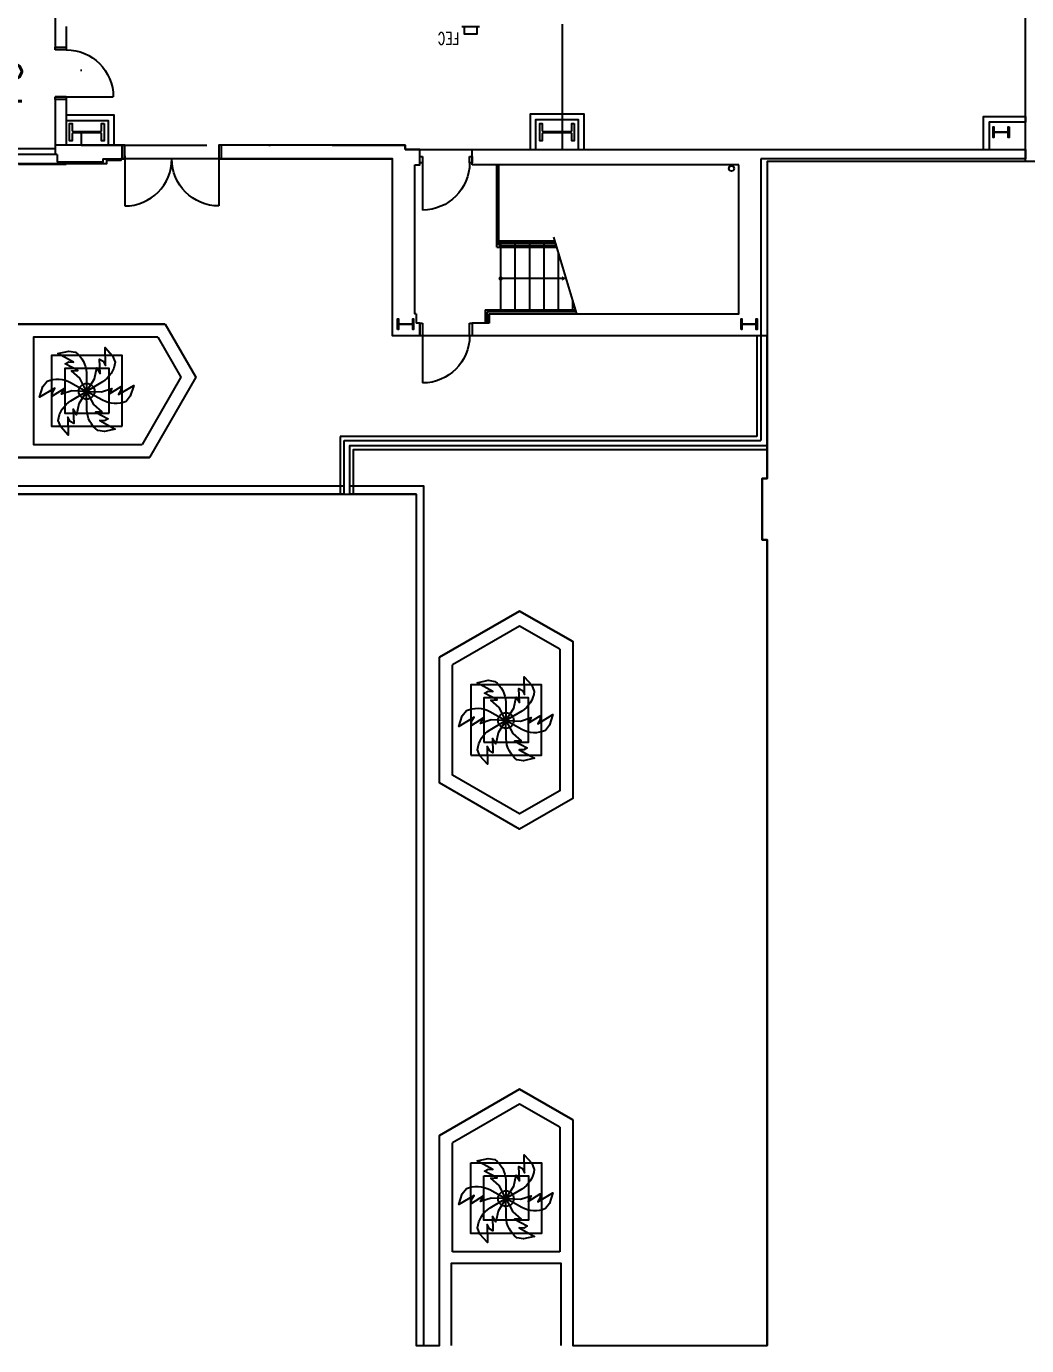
# Model space of a CAD drawing. Extents: x -13345 to 10098, y -1643 to 9113.
# Drawn here: x -10108 to -9342, y -814 to 196 of the extents above; entities that cross this region are included whole.
import ezdxf
from ezdxf.enums import TextEntityAlignment as Align

# ---------------------------------------------------------------- set-up
doc = ezdxf.new("R2010")
doc.units = 0
doc.header["$LTSCALE"] = 192
doc.header["$MEASUREMENT"] = 0
doc.linetypes.add('DASHDOT', pattern=[1, 0.5, -0.25, 0, -0.25])
doc.linetypes.add('DASHED2', pattern=[0.375, 0.25, -0.125])
doc.layers.get('0').update_dxf_attribs({"linetype": 'CONTINUOUS'})
doc.layers.get('DEFPOINTS').update_dxf_attribs({"linetype": 'CONTINUOUS'})
for name, color, linetype in [('ARCH-DOORS-EXTERIOR', 7, 'CONTINUOUS'), ('ARCH-DOORS-INTERIOR', 7, 'CONTINUOUS'), ('ARCH-FEATURES', 2, 'CONTINUOUS'), ('ARCH-OPENINGS-BELOW', 1, 'CONTINUOUS'), ('ARCH-SITE-MISC', 8, 'CONTINUOUS'), ('ARCH-WALLS-EXTERIOR', 5, 'CONTINUOUS'), ('ARCH-WALLS-INTERIOR', 1, 'CONTINUOUS'), ('DIMENSIONS-TENANT', 7, 'CONTINUOUS'), ('EXPANSION-JOINT', 1, 'CONTINUOUS'), ('M-MEZZANINE-ZZZ', 254, 'DASHDOT'), ('STRUCTURAL-COLUMNS', 3, 'CONTINUOUS'), ('TENANT-STOREFRONT-LEASELINE', 3, 'DASHED2')]:
    doc.layers.add(name, color=color, linetype=linetype)
doc.layers.add('COMMON AREA FILL', color=7, linetype='CONTINUOUS', true_color=0xdedede)
doc.styles.add('Imperial_1-001', font='romans.shx', dxfattribs={"width": 0.75, "height": 0.09375})
doc.styles.get("Standard").update_dxf_attribs({"font": 'txt.shx', "width": 0.75})
doc.dimstyles.new('LP-SP-MP (without ticks)', dxfattribs={"dimscale": 0, "dimtxt": 36, "dimasz": 12, "dimexe": 8, "dimexo": 8, "dimgap": 8, "dimtad": 1, "dimdec": 0, "dimrnd": 0.0625, "dimzin": 3, "dimdsep": 46, "dimlunit": 4, "dimtxsty": 'Standard', "dimblk1": 'OBLIQUE', "dimblk2": 'OBLIQUE', "dimsah": 1, "dimcen": 0.5, "dimse1": 1, "dimse2": 1, "dimsd1": 1, "dimsd2": 1, "dimclrt": 256, "dimadec": 0, "dimazin": 0, "dimtfac": 6, "dimtdec": 0, "dimtofl": 0, "dimtmove": 0, "dimatfit": 3, "dimldrblk": 'OBLIQUE', "dimfxl": 1, "dimfrac": 2, "dimtolj": 1, "dimtzin": 3, "dimarcsym": 0})

# ---------------------------------------------------------------- blocks, each defined once
blk = doc.blocks.new('W12x50')
at = {"flags": 128}
blk.add_lwpolyline([(-4, 6.1), (4, 6.1), (4, 5.5), (0.9, 5.5, 0.414214), (0.2, 4.7), (0.2, -4.7, 0.414214), (0.9, -5.5), (4, -5.5), (4, -6.1), (-4, -6.1), (-4, -5.5), (-0.9, -5.5, 0.414214), (-0.2, -4.7), (-0.2, 4.7, 0.414214), (-0.9, 5.5), (-4, 5.5)], format="xyb", close=True, dxfattribs=at)
blk = doc.blocks.new('051200_179')
at = {"flags": 128}
blk.add_lwpolyline([(-6.6, 13.2), (6.6, 13.2), (6.6, 11.3), (1.3, 11.3, 0.414214), (0.5, 10.5), (0.5, -10.5, 0.414214), (1.3, -11.3), (6.6, -11.3), (6.6, -13.2), (-6.6, -13.2), (-6.6, -11.3), (-1.3, -11.3, 0.414214), (-0.5, -10.5), (-0.5, 10.5, 0.414214), (-1.3, 11.3), (-6.6, 11.3)], format="xyb", close=True, dxfattribs=at)
blk = doc.blocks.new('W-Wide Flange-Column - W24X250-1719972-Mall Level - Framing Plan')
at = {"layer": 'STRUCTURAL-COLUMNS'}
blk.add_blockref('051200_179', (0, 0), dxfattribs=at)
blk = doc.blocks.new('W-Wide Flange-Column - W12X50-1719973-Mall Level - Framing Plan')
at = {"layer": 'STRUCTURAL-COLUMNS'}
blk.add_blockref('W12x50', (0, 0), dxfattribs=at)
blk = doc.blocks.new('pp0002$0$329343_02')
at = {"flags": 128}
for points in [[(-36.8, 41.6), (0, 0), (-11.2, 43.1), (-7.4, 76.6), (-22.3, 64.1), (-7.4, 104.7), (-19.6, 102), (-29.6, 92.1), (-12.2, 143), (-41.7, 126.2), (-54.6, 110.3), (-54.6, 110.3, 0.229515), (-36.8, 41.6)], [(17.6, 52.6), (0, 0), (31.7, 31.2), (62.6, 44.7), (44.4, 51.4), (87, 58.8), (78.5, 68), (65, 71.7), (117.7, 82.1), (88.4, 99.2), (68.3, 102.4), (68.3, 102.4, 0.229515), (17.6, 52.6)], [(-54.4, -11), (0, 0), (-42.9, 11.9), (-70.1, 31.8), (-66.7, 12.8), (-94.4, 45.9), (-98.1, 34), (-94.6, 20.4), (-129.9, 60.9), (-130.1, 27), (-122.8, 7.9), (-122.8, 7.9, 0.229515), (-54.4, -11)], [(-17.6, -52.6), (0, 0), (-31.7, -31.2), (-62.6, -44.7), (-44.4, -51.4), (-87, -58.8), (-78.5, -68), (-65, -71.7), (-117.7, -82.1), (-88.4, -99.2), (-68.3, -102.4), (-68.3, -102.4, 0.229515), (-17.6, -52.6)], [(54.4, 11), (0, 0), (42.9, -11.9), (70.1, -31.8), (66.7, -12.8), (94.4, -45.9), (98.1, -34), (94.6, -20.4), (129.9, -60.9), (130.1, -27), (122.8, -7.9), (122.8, -7.9, 0.229515), (54.4, 11)], [(36.8, -41.6), (0, 0), (11.2, -43.1), (7.4, -76.6), (22.3, -64.1), (7.4, -104.7), (19.6, -102), (29.6, -92.1), (12.2, -143), (41.7, -126.2), (54.6, -110.3), (54.6, -110.3, 0.229515), (36.8, -41.6)]]:
    blk.add_lwpolyline(points, format="xyb", close=True, dxfattribs=at)
blk = doc.blocks.new('*U361')
at = {"flags": 128}
for points in [[(0.7, 0), (-12.8, 0)], [(-10.8, 0), (-10.8, 6), (-1.3, 6), (-1.3, 0)]]:
    blk.add_lwpolyline(points, dxfattribs=at)
at = {"style": 'Imperial_1-001', "width": 0.75}
blk.add_text('FEC', height=9, dxfattribs=at).set_placement((11, 9.3), align=Align.MIDDLE_CENTER)
blk = doc.blocks.new('ZPT56I_1')
at = {"layer": 'ARCH-FEATURES'}
h = blk.add_hatch(color=256, dxfattribs=at)
edge = h.paths.add_edge_path()
edge.add_arc((0, 0), 0.0352, 0, 360)
blk = doc.blocks.new('ZAT56I_2')
at = {"layer": 'ARCH-FEATURES', "extrusion": (0, 0, -1)}
blk.add_hatch(color=256, dxfattribs=at).paths.add_polyline_path([(-0.059, -0.035), (-0.066, -0.022), (-0.031, 0), (-0.066, 0.022), (-0.059, 0.035), (0, 0)])
blk = doc.blocks.new('*D418')
at = {"layer": 'DEFPOINTS', "color": 0, "transparency": 16777216}
for p in [(-10077.7, 136.9), (-10402.4, 90.2), (-10077.7, 90.2)]:
    blk.add_point(p, dxfattribs=at)
at = {"layer": 'DIMENSIONS-TENANT', "transparency": 16777216, "insert": (-10240, 162.9), "char_height": 36, "attachment_point": 5}
blk.add_mtext('\\A1;27\'-1"', dxfattribs=at)
blk = doc.blocks.new('_OBLIQUE')
at = {"color": 0, "linetype": 'ByBlock'}
blk.add_line((-0.5, -0.5), (0.5, 0.5), dxfattribs=at)
blk = doc.blocks.new('*D420')
at = {"layer": 'DEFPOINTS', "color": 0, "transparency": 16777216}
for p in [(-10103.8, 291.3), (-10058.3, 291.3), (-10077.7, 90.2)]:
    blk.add_point(p, dxfattribs=at)
at = {"layer": 'DIMENSIONS-TENANT', "transparency": 16777216, "insert": (-10129.8, 190.7), "char_height": 36, "attachment_point": 5, "rotation": 90}
blk.add_mtext('\\A1;16\'-9"', dxfattribs=at)

msp = doc.modelspace()

# ---------------------------------------------------------------- linework, layer by layer
at = {"layer": 'ARCH-DOORS-EXTERIOR'}
for p, q in [((-10032.9, 96.8), (-10032.9, 58.3)), ((-9960.9, 96.8), (-9960.9, 58.3))]:
    msp.add_line(p, q, dxfattribs=at)
at = {"layer": 'ARCH-DOORS-EXTERIOR', "flags": 128}
for points in [[(-10032.9, 104.8), (-10034.9, 104.8), (-10034.9, 94.3), (-10032.9, 94.3)], [(-9958.9, 104.8), (-9960.9, 104.8), (-9960.9, 94.3), (-9958.9, 94.3)]]:
    msp.add_lwpolyline(points, close=True, dxfattribs=at)
at = {"layer": 'ARCH-DOORS-EXTERIOR'}
msp.add_arc((-10032.9, 94.3), 36, 270, 360, dxfattribs=at)
at = {"layer": 'ARCH-DOORS-EXTERIOR', "extrusion": (0, 0, -1)}
msp.add_arc((9960.9, 94.3), 36, 270, 360, dxfattribs=at)
at = {"layer": 'ARCH-DOORS-INTERIOR'}
for p, q in [((-10086.2, 177.8), (-10086.2, 179.8)), ((-10086.2, 179.8), (-10077.7, 179.8)), ((-10077.7, 177.8), (-10086.2, 177.8)), ((-10077.7, 179.8), (-10077.7, 177.8)), ((-10086.2, 139.8), (-10086.2, 141.8)), ((-10086.2, 141.8), (-10077.7, 141.8)), ((-10077.7, 141.8), (-10041.7, 141.8)), ((-10077.7, 141.8), (-10077.7, 139.8)), ((-10077.7, 139.8), (-10086.2, 139.8)), ((-9806.9, 96.2), (-9804.9, 96.2)), ((-9806.9, 91.2), (-9806.9, 96.2)), ((-9804.9, 91.2), (-9806.9, 91.2)), ((-9804.9, 96.2), (-9804.9, 91.2)), ((-9804.9, 91.2), (-9804.9, 55.2)), ((-9768.9, 96.2), (-9766.9, 96.2)), ((-9768.9, 91.2), (-9768.9, 96.2)), ((-9766.9, 91.2), (-9768.9, 91.2)), ((-9766.9, 96.2), (-9766.9, 91.2)), ((-9806.9, -31.5), (-9804.9, -31.5)), ((-9806.9, -41.2), (-9806.9, -31.5)), ((-9804.9, -31.5), (-9804.9, -41.2)), ((-9768.9, -31.5), (-9766.9, -31.5)), ((-9768.9, -41.2), (-9768.9, -31.5)), ((-9766.9, -31.5), (-9766.9, -41.2)), ((-9804.9, -41.2), (-9806.9, -41.2)), ((-9804.9, -41.2), (-9804.9, -77.2)), ((-9766.9, -41.2), (-9768.9, -41.2))]:
    msp.add_line(p, q, dxfattribs=at)
at = {"layer": 'ARCH-DOORS-INTERIOR', "extrusion": (0, 0, -1)}
for centre, start, end in [((10077.7, 141.8), 90, 180), ((9804.9, 91.2), 180, 270), ((9804.9, -41.2), 180, 270)]:
    msp.add_arc(centre, 36, start, end, dxfattribs=at)
at = {"layer": 'ARCH-FEATURES'}
for p, q in [((-9748.1, 26.8), (-9748.1, 89.8)), ((-9746.6, 28.3), (-9746.6, 89.8)), ((-9703.7, 31.3), (-9746.6, 31.3)), ((-9704.7, 34.4), (-9687.1, -24.2)), ((-9748.1, 26.8), (-9702.4, 26.8)), ((-9703.3, 29.8), (-9746.6, 29.8)), ((-9746.6, 28.3), (-9702.8, 28.3)), ((-9745.1, 28.3), (-9745.1, 29.8)), ((-9744.9, -21.2), (-9744.9, 26.8)), ((-9733.9, 28.3), (-9733.9, 29.8)), ((-9733.9, -21.2), (-9733.9, 26.8)), ((-9722.9, 28.3), (-9722.9, 29.8)), ((-9722.9, -21.2), (-9722.9, 26.8)), ((-9711.9, 28.3), (-9711.9, 29.8)), ((-9711.9, -21.2), (-9711.9, 26.8)), ((-9700.9, -21.2), (-9700.9, 21.9)), ((-9689.9, -21.2), (-9689.9, -14.7)), ((-9756.9, -21.2), (-9756.9, -31.5)), ((-9687.5, -22.7), (-9755.4, -22.7)), ((-9755.4, -22.7), (-9755.4, -31.5))]:
    msp.add_line(p, q, dxfattribs=at)
at = {"layer": 'ARCH-FEATURES', "flags": 128}
for points in [[(-9695.2, 2.8), (-9744.9, 2.8)], [(-9756.9, -21.2), (-9688, -21.2)]]:
    msp.add_lwpolyline(points, dxfattribs=at)
at = {"layer": 'ARCH-FEATURES'}
for points in [[(-10001.9, -32.2), (-10481.9, -32.2), (-10505.4, -72.8), (-10469.9, -134.2), (-10013.9, -134.2)], [(-10001.9, -32.2), (-9978.5, -72.8), (-10013.9, -134.2)], [(-10007.7, -42.2), (-10102.9, -42.2), (-10102.9, -124.2), (-10019.7, -124.2)], [(-10007.7, -42.2), (-9990, -72.8), (-10019.7, -124.2)], [(-9689.9, -275.2), (-9730.6, -251.8), (-9791.9, -287.2)], [(-9699.9, -281), (-9730.6, -263.3), (-9781.9, -293)], [(-9689.9, -275.2), (-9689.9, -395.2), (-9730.6, -418.7), (-9791.9, -383.2), (-9791.9, -287.2)], [(-9699.9, -281), (-9699.9, -389.5), (-9730.6, -407.1), (-9781.9, -377.5), (-9781.9, -293)], [(-9689.9, -641.2), (-9730.6, -617.8), (-9791.9, -653.2)], [(-9699.9, -647), (-9730.6, -629.3), (-9781.9, -659)], [(-9689.9, -641.2), (-9689.9, -814.1)], [(-9791.9, -814.1), (-9791.9, -653.2)], [(-9699.9, -647), (-9699.9, -742.2)], [(-9781.9, -742.2), (-9781.9, -659)], [(-9699.9, -742.2), (-9781.9, -742.2)]]:
    msp.add_lwpolyline(points, dxfattribs=at)
for points in [[(-10034.9, -110.2), (-10034.9, -56.2), (-10088.9, -56.2), (-10088.9, -110.2)], [(-10044.9, -100.2), (-10044.9, -66.2), (-10078.9, -66.2), (-10078.9, -100.2)], [(-9767.9, -362.2), (-9713.9, -362.2), (-9713.9, -308.2), (-9767.9, -308.2)], [(-9757.9, -352.2), (-9723.9, -352.2), (-9723.9, -318.2), (-9757.9, -318.2)], [(-9767.9, -674.2), (-9713.9, -674.2), (-9713.9, -728.2), (-9767.9, -728.2)], [(-9757.9, -684.2), (-9723.9, -684.2), (-9723.9, -718.2), (-9757.9, -718.2)]]:
    msp.add_lwpolyline(points, close=True, dxfattribs=at)
for centre, radius in [((-9568.4, 87), 2), ((-10062.1, -83.6), 6), ((-9741.1, -335.6), 6), ((-9741.1, -701.6), 6)]:
    msp.add_circle(centre, radius, dxfattribs=at)
at = {"layer": 'ARCH-OPENINGS-BELOW'}
msp.add_lwpolyline([(-9698.9, -814.1), (-9698.9, -751.2), (-9782.9, -751.2), (-9782.9, -814.1)], dxfattribs=at)
at = {"layer": 'ARCH-SITE-MISC'}
msp.add_line((-9809.9, -162.2), (-9809.9, -814.1), dxfattribs=at)
for points in [[(-9864.9, -156.2), (-10478.9, -156.2)], [(-9803.9, -814.1), (-9803.9, -156.2), (-9860.9, -156.2)], [(-9809.9, -162.2), (-9860.9, -162.2)]]:
    msp.add_lwpolyline(points, dxfattribs=at)
msp.add_lwpolyline([(-9864.9, -162.2), (-11165.9, -162.2), (-11165.9, -348.2, -0.414214), (-11195.9, -378.2), (-11679.9, -378.2)], format="xyb", dxfattribs=at)
at = {"layer": 'ARCH-WALLS-EXTERIOR'}
for p, q in [((-10034.9, 104.8), (-10086.2, 104.8)), ((-10034.9, 94.3), (-10034.9, 104.8)), ((-9958.9, 94.3), (-9958.9, 104.8)), ((-9806.9, 101.5), (-9818.2, 101.5)), ((-9766.9, 101.5), (-9343.4, 101.5)), ((-9766.9, 89.8), (-9766.9, 101.5)), ((-9343.4, 101.5), (-9343.4, 94.3)), ((-10049.8, 94.3), (-10034.9, 94.3)), ((-9958.9, 94.3), (-9827.9, 94.3)), ((-9545.9, 94.3), (-9545.9, -41.2)), ((-9753.9, -31.5), (-9766.9, -31.5))]:
    msp.add_line(p, q, dxfattribs=at)
for points in [[(-10077.7, 128), (-10041.4, 128), (-10041.4, 104.8)], [(-10077.7, 123.7), (-10045.7, 123.7), (-10045.7, 104.8)], [(-9722.4, 101.5), (-9722.4, 128.8), (-9681.4, 128.8), (-9681.4, 101.5)], [(-9718.2, 101.5), (-9718.2, 124.5), (-9685.7, 124.5), (-9685.7, 101.5)], [(-9375.4, 101.5), (-9375.4, 126.8), (-9343.4, 126.8), (-9343.4, 122.5), (-9371.2, 122.5), (-9371.2, 101.5)], [(-11094.9, 102.3), (-10086.2, 102.3)], [(-9818.2, 101.5), (-9818.2, 104.8), (-9960.9, 104.8)], [(-9810.9, 89.8), (-9806.9, 89.8), (-9806.9, 101.5)], [(-10084.6, 97.8), (-10228.6, 97.8)], [(-10049.8, 94.3), (-10049.8, 91.8), (-10084.6, 91.8)], [(-9806.9, -41.2), (-9827.9, -41.2), (-9827.9, 94.3)], [(-9545.9, 94.3), (-9545.9, -41.2), (-9766.9, -41.2)], [(-9343.4, 94.3), (-9545.9, 94.3)], [(-6221.9, 92.3), (-9541.2, 92.3), (-9541.2, -150.2), (-9544.9, -150.2), (-9544.9, -197.2), (-9541.2, -197.2), (-9541.2, -814.1)], [(-9809.9, -24.2), (-9810.9, -24.2), (-9810.9, 89.8)], [(-9562.9, 89.8), (-9766.9, 89.8)], [(-9753.9, -24.2), (-9562.9, -24.2), (-9562.9, 89.8)], [(-9809.9, -24.2), (-9809.9, -31.5)], [(-9753.9, -24.2), (-9753.9, -31.5)], [(-9806.9, -31.5), (-9809.9, -31.5)], [(-9806.9, -31.5), (-9806.9, -41.2)], [(-9766.9, -31.5), (-9766.9, -41.2)]]:
    msp.add_lwpolyline(points, dxfattribs=at)
at = {"layer": 'ARCH-WALLS-INTERIOR'}
for p, q in [((-10077.7, 177.8), (-10086.2, 177.8)), ((-10077.7, 141.8), (-10086.2, 141.8))]:
    msp.add_line(p, q, dxfattribs=at)
for points in [[(-10086.2, 204.3), (-10086.2, 177.8)], [(-10077.7, 195.8), (-10077.7, 177.8)], [(-10086.2, 141.8), (-10086.2, 97.8)], [(-10077.7, 141.8), (-10077.7, 104.8)], [(-10084.6, 97.8), (-10084.6, 91.8)]]:
    msp.add_lwpolyline(points, dxfattribs=at)
at = {"layer": 'COMMON AREA FILL'}
msp.add_lwpolyline([(-11165.9, -162.2), (-9809.9, -162.2), (-9809.9, -814.1), (-9791.9, -814.1), (-9791.9, -653.2), (-9730.6, -617.8), (-9689.9, -641.2), (-9689.9, -814.1), (-9541.2, -814.1), (-9541.2, -197.2), (-9544.9, -197.2), (-9544.9, -150.2), (-9541.2, -150.2), (-9541.2, -41.2), (-9827.9, -41.2), (-9827.9, 94.3), (-10035.9, 94.3), (-10035.9, 93), (-10046.9, 93), (-10046.9, 90.5), (-11093.4, 90.5)], dxfattribs=at)
for points in [[(-10001.9, -32.2), (-9978.5, -72.8), (-10013.9, -134.2), (-10469.9, -134.2), (-10505.4, -72.8), (-10481.9, -32.2)], [(-9689.9, -395.2), (-9730.6, -418.7), (-9791.9, -383.2), (-9791.9, -287.2), (-9730.6, -251.8), (-9689.9, -275.2)]]:
    msp.add_lwpolyline(points, close=True, dxfattribs=at)
at = {"layer": 'EXPANSION-JOINT'}
for p, q in [((-9343.4, 94.3), (-9545.9, 94.3)), ((-9545.9, 94.3), (-9545.9, -121.2)), ((-9548.9, -41.2), (-9548.9, -118.2)), ((-9548.9, -118.2), (-9867.9, -118.2)), ((-9867.9, -118.2), (-9867.9, -162.2)), ((-9864.9, -162.2), (-9864.9, -121.2)), ((-9864.9, -121.2), (-9545.9, -121.2))]:
    msp.add_line(p, q, dxfattribs=at)
for points in [[(-9343.4, 92.3), (-9343.4, 3988.3)], [(-5906.4, 92.3), (-9541.2, 92.3), (-9541.2, -125.2), (-9860.9, -125.2), (-9860.9, -162.2)]]:
    msp.add_lwpolyline(points, dxfattribs=at)
at = {"layer": 'EXPANSION-JOINT', "flags": 128}
msp.add_lwpolyline([(-9857.9, -162.2), (-9857.9, -128.2), (-9541.2, -128.2)], dxfattribs=at)
at = {"layer": 'M-MEZZANINE-ZZZ'}
msp.add_lwpolyline([(-9818.2, 104.8), (-9818.2, 101.5), (-9697.7, 101.5), (-9697.7, 306.3), (-10066.2, 306.3), (-10066.2, 104.8), (-9818.2, 104.8)], dxfattribs=at)
at = {"layer": 'TENANT-STOREFRONT-LEASELINE'}
for p, q in [((-10077.7, 90.2), (-10077.7, 91.8)), ((-10402.4, 90.2), (-10077.7, 90.2))]:
    msp.add_line(p, q, dxfattribs=at)

# ---------------------------------------------------------------- block references
at = {"layer": 'ARCH-FEATURES', "rotation": 179.999999999991}
msp.add_blockref('*U361', (-9774.1, 195.8), dxfattribs=at)
at = {"layer": 'ARCH-FEATURES', "yscale": 48, "zscale": 48}
for name, p, xscale in [('ZPT56I_1', (-9745.1, 2.8), 48), ('ZAT56I_2', (-9695.2, 2.8), -48)]:
    msp.add_blockref(name, p, dxfattribs=dict(at, xscale=xscale))
at = {"layer": 'ARCH-FEATURES', "xscale": -0.253125, "yscale": 0.253125, "zscale": 0.421875, "rotation": 162.0758968708961}
for p in [(-10062.1, -83.6), (-9741.1, -335.6), (-9741.1, -701.6)]:
    msp.add_blockref('pp0002$0$329343_02', p, dxfattribs=at)
at = {"layer": 'STRUCTURAL-COLUMNS'}
for name, p, rotation in [('W-Wide Flange-Column - W24X250-1719972-Mall Level - Framing Plan', (-10062, 114.8), 270.00000010284), ('W-Wide Flange-Column - W24X250-1719972-Mall Level - Framing Plan', (-9702, 114.8), 270.00000010284), ('W-Wide Flange-Column - W12X50-1719973-Mall Level - Framing Plan', (-9362, 114.8), 270.00000010284), ('W12x50', (-9817.9, -32.2), 90), ('W12x50', (-9554.9, -32.2), 90)]:
    msp.add_blockref(name, p, dxfattribs=dict(at, rotation=rotation))

# ---------------------------------------------------------------- dimensions: what is measured, and where the dimension line sits
at = {"layer": 'DIMENSIONS-TENANT'}
dim = msp.add_linear_dim(base=(-10103.8, 291.3), p1=(-10077.7, 90.2), p2=(-10058.3, 291.3), angle=90, dimstyle='LP-SP-MP (without ticks)', override={"dimscale": 1}, dxfattribs=at)
dim.commit()
dim.dimension.update_dxf_attribs({"geometry": '*D420', "text_midpoint": (-10129.8, 190.7)})
dim = msp.add_linear_dim(base=(-10077.7, 136.9), p1=(-10402.4, 90.2), p2=(-10077.7, 90.2), dimstyle='LP-SP-MP (without ticks)', override={"dimscale": 1, "dimtmove": 1}, dxfattribs=at)
dim.commit()
dim.dimension.update_dxf_attribs({"geometry": '*D418', "text_midpoint": (-10240, 162.9)})

doc.saveas('drawing.dxf')
